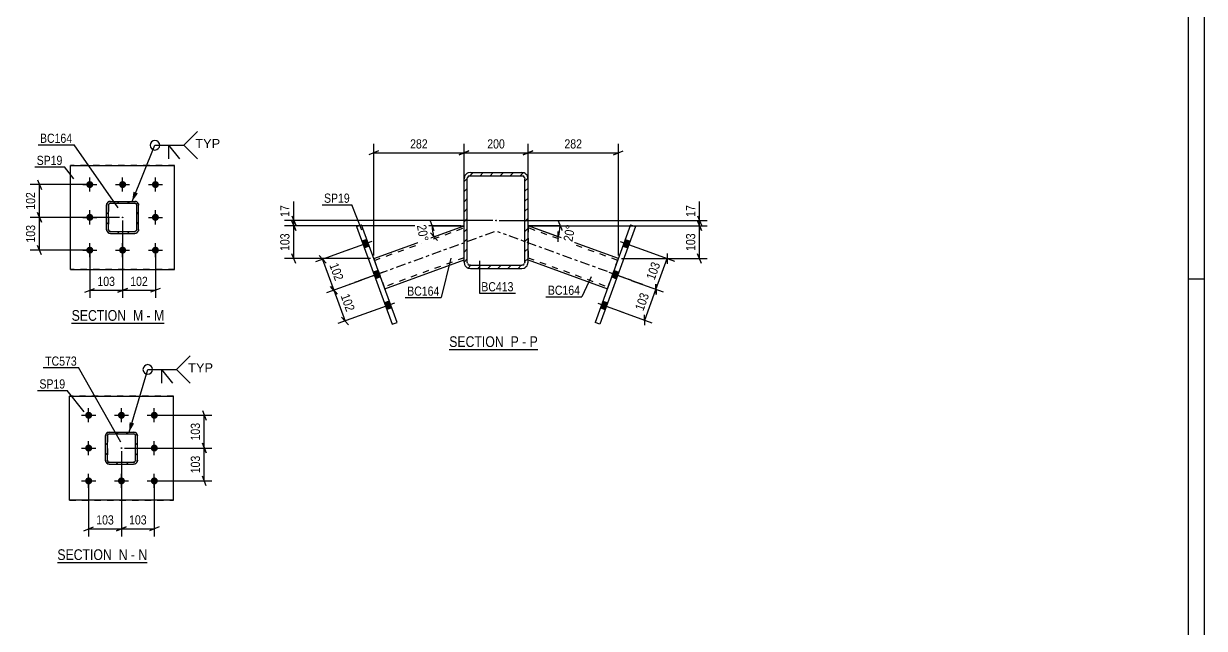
# Model space of a CAD drawing. Header units: millimetres. Extents: x -177 to 1012, y -676 to 165.
# Drawn here: x 643.2 to 1011.9, y -486.7 to -297.8 of the extents above; entities that cross this region are included whole.
import ezdxf

# ---------------------------------------------------------------- set-up
doc = ezdxf.new("R2010")
doc.units = ezdxf.units.MM
doc.linetypes.add('DXK_LINE_DOT2', pattern=[3.9198, 1.9599, -1.9599])
doc.linetypes.add('DXK_LINE_DOT3', pattern=[5.9187, 2.979, -0.9799, 0.9799, -0.9799])
doc.styles.add('Arial', font='ARIAL.TTF', dxfattribs={"height": 0.2})
doc.styles.add('Arial Narrow', font='ARIALN.TTF', dxfattribs={"height": 0.2})

# ---------------------------------------------------------------- blocks, each defined once
blk = doc.blocks.new('Unknown-761545539-1163')
at = {"color": 5, "linetype": 'Continuous'}
for p, q in [((1011.92, -675.63), (1011.92, 165.37)), ((1006.92, -670.63), (1006.92, 160.37)), ((1011.92, -377.63), (1006.92, -377.63))]:
    blk.add_line(p, q, dxfattribs=at)
blk = doc.blocks.new('Unknown-761545539-23 - 1667')
at = {"color": 6, "linetype": 'Continuous'}
blk.add_line((658.19, -391.34), (687.12, -391.34), dxfattribs=at)
at = {"color": 0, "linetype": 'Continuous'}
blk.add_wipeout([(676.3, -390.59), (676.3, -387.09), (658.19, -387.09), (658.19, -390.59)], dxfattribs=at)
at = {"color": 7, "linetype": 'Continuous', "style": 'Arial Narrow'}
blk.add_text('SECTION ', height=3.34, dxfattribs=at).set_placement((658.19, -390.59))
at = {"color": 0, "linetype": 'Continuous'}
blk.add_wipeout([(680.54, -390.59), (680.54, -387.09), (677.35, -387.09), (677.35, -390.59)], dxfattribs=at)
blk.add_wipeout([(682.87, -390.59), (682.87, -387.09), (681.59, -387.09), (681.59, -390.59)], dxfattribs=at)
at = {"color": 7, "linetype": 'Continuous', "style": 'Arial Narrow'}
blk.add_text('M', height=3.34, dxfattribs=at).set_placement((677.35, -390.59))
at = {"color": 0, "linetype": 'Continuous'}
blk.add_wipeout([(687.12, -390.59), (687.12, -387.09), (683.92, -387.09), (683.92, -390.59)], dxfattribs=at)
at = {"color": 7, "linetype": 'Continuous', "style": 'Arial Narrow'}
for s, p in [('-', (681.59, -390.59)), ('M', (683.92, -390.59))]:
    blk.add_text(s, height=3.34, dxfattribs=at).set_placement(p)
blk = doc.blocks.new('Unknown-761545539-24 - 1406')
at = {"color": 6, "linetype": 'Continuous'}
blk.add_line((653.73, -466.07), (681.8, -466.07), dxfattribs=at)
at = {"color": 0, "linetype": 'Continuous'}
blk.add_wipeout([(671.84, -465.32), (671.84, -461.82), (653.73, -461.82), (653.73, -465.32)], dxfattribs=at)
at = {"color": 7, "linetype": 'Continuous', "style": 'Arial Narrow'}
blk.add_text('SECTION ', height=3.34, dxfattribs=at).set_placement((653.73, -465.32))
at = {"color": 0, "linetype": 'Continuous'}
blk.add_wipeout([(675.66, -465.32), (675.66, -461.82), (672.89, -461.82), (672.89, -465.32)], dxfattribs=at)
blk.add_wipeout([(677.98, -465.32), (677.98, -461.82), (676.71, -461.82), (676.71, -465.32)], dxfattribs=at)
at = {"color": 7, "linetype": 'Continuous', "style": 'Arial Narrow'}
blk.add_text('N', height=3.34, dxfattribs=at).set_placement((672.89, -465.32))
at = {"color": 0, "linetype": 'Continuous'}
blk.add_wipeout([(681.8, -465.32), (681.8, -461.82), (679.03, -461.82), (679.03, -465.32)], dxfattribs=at)
at = {"color": 7, "linetype": 'Continuous', "style": 'Arial Narrow'}
for s, p in [('-', (676.71, -465.32)), ('N', (679.03, -465.32))]:
    blk.add_text(s, height=3.34, dxfattribs=at).set_placement(p)
blk = doc.blocks.new('Unknown-761545539-25 - 20595')
at = {"color": 6, "linetype": 'Continuous'}
blk.add_line((776.1, -399.53), (803.75, -399.53), dxfattribs=at)
at = {"color": 0, "linetype": 'Continuous'}
blk.add_wipeout([(794.21, -398.78), (794.21, -395.28), (776.1, -395.28), (776.1, -398.78)], dxfattribs=at)
at = {"color": 7, "linetype": 'Continuous', "style": 'Arial Narrow'}
blk.add_text('SECTION ', height=3.34, dxfattribs=at).set_placement((776.1, -398.78))
at = {"color": 0, "linetype": 'Continuous'}
blk.add_wipeout([(797.82, -398.78), (797.82, -395.28), (795.26, -395.28), (795.26, -398.78)], dxfattribs=at)
blk.add_wipeout([(800.14, -398.78), (800.14, -395.28), (798.87, -395.28), (798.87, -398.78)], dxfattribs=at)
at = {"color": 7, "linetype": 'Continuous', "style": 'Arial Narrow'}
blk.add_text('P', height=3.34, dxfattribs=at).set_placement((795.26, -398.78))
at = {"color": 0, "linetype": 'Continuous'}
blk.add_wipeout([(803.75, -398.78), (803.75, -395.28), (801.19, -395.28), (801.19, -398.78)], dxfattribs=at)
at = {"color": 7, "linetype": 'Continuous', "style": 'Arial Narrow'}
for s, p in [('-', (798.87, -398.78)), ('P', (801.19, -398.78))]:
    blk.add_text(s, height=3.34, dxfattribs=at).set_placement(p)
blk = doc.blocks.new('Part-761545539-1757 - 1667')
at = {"linetype": 'Continuous'}
h = blk.add_hatch(dxfattribs=at)
h.set_pattern_fill('', scale=0.7, style=0, pattern_type=0)
h.set_pattern_definition([(45, (669.8476, -353.3688), (-1.57154, 1.57154), [])])
h.paths.add_polyline_path([(670.31, -353.28), (669.85, -353.37), (669.46, -353.63), (669.2, -354.02), (669.11, -354.48), (669.11, -362.08), (669.2, -362.54), (669.46, -362.93), (669.85, -363.19), (670.31, -363.28), (677.91, -363.28), (678.37, -363.19), (678.76, -362.93), (679.02, -362.54), (679.11, -362.08), (679.11, -354.48), (679.02, -354.02), (678.76, -353.63), (678.37, -353.37), (677.91, -353.28)])
h.paths.add_polyline_path([(677.91, -353.88), (678.14, -353.92), (678.33, -354.05), (678.46, -354.25), (678.51, -354.48), (678.51, -362.08), (678.46, -362.31), (678.33, -362.5), (678.14, -362.63), (677.91, -362.68), (670.31, -362.68), (670.08, -362.63), (669.88, -362.5), (669.75, -362.31), (669.71, -362.08), (669.71, -354.48), (669.75, -354.25), (669.88, -354.05), (670.08, -353.92), (670.31, -353.88)])
blk.add_hatch(color=30, dxfattribs=at).paths.add_polyline_path([(674.11, -358.38, -1), (674.11, -358.18, -1)])
at = {"color": 7, "linetype": 'DXK_LINE_DOT2'}
for p, q in [((669.85, -353.37), (670.31, -353.28)), ((670.08, -353.92), (669.88, -354.05)), ((670.31, -353.88), (670.08, -353.92)), ((670.31, -353.28), (677.91, -353.28)), ((670.31, -353.88), (677.91, -353.88)), ((677.91, -353.28), (678.37, -353.37)), ((678.14, -353.92), (677.91, -353.88)), ((678.33, -354.05), (678.14, -353.92)), ((669.11, -354.48), (669.2, -354.02)), ((669.11, -362.08), (669.11, -354.48)), ((669.75, -354.25), (669.71, -354.48)), ((669.71, -354.48), (669.71, -362.08)), ((669.88, -354.05), (669.75, -354.25)), ((678.46, -354.25), (678.33, -354.05)), ((678.51, -354.48), (678.46, -354.25)), ((678.51, -362.08), (678.51, -354.48)), ((679.02, -354.02), (679.11, -354.48)), ((679.11, -362.08), (679.11, -354.48)), ((669.2, -362.54), (669.11, -362.08)), ((669.71, -362.08), (669.75, -362.31)), ((669.75, -362.31), (669.88, -362.5)), ((670.31, -363.28), (669.85, -363.19)), ((669.88, -362.5), (670.08, -362.63)), ((670.08, -362.63), (670.31, -362.68)), ((670.31, -362.68), (677.91, -362.68)), ((670.31, -363.28), (677.91, -363.28)), ((677.91, -362.68), (678.14, -362.63)), ((678.37, -363.19), (677.91, -363.28)), ((678.14, -362.63), (678.33, -362.5)), ((678.33, -362.5), (678.46, -362.31)), ((678.46, -362.31), (678.51, -362.08)), ((679.11, -362.08), (679.02, -362.54))]:
    blk.add_line(p, q, dxfattribs=at)
at = {"color": 2, "linetype": 'Continuous'}
for p, q in [((670.31, -353.28), (669.85, -353.37)), ((669.88, -354.05), (670.08, -353.92)), ((670.08, -353.92), (670.31, -353.88)), ((670.31, -353.28), (677.91, -353.28)), ((670.31, -353.88), (677.91, -353.88)), ((678.37, -353.37), (677.91, -353.28)), ((677.91, -353.88), (678.14, -353.92)), ((678.14, -353.92), (678.33, -354.05)), ((669.2, -354.02), (669.11, -354.48)), ((669.11, -362.08), (669.11, -354.48)), ((669.71, -354.48), (669.75, -354.25)), ((669.71, -362.08), (669.71, -354.48)), ((669.75, -354.25), (669.88, -354.05)), ((678.33, -354.05), (678.46, -354.25)), ((678.46, -354.25), (678.51, -354.48)), ((678.51, -362.08), (678.51, -354.48)), ((679.11, -354.48), (679.02, -354.02)), ((679.11, -362.08), (679.11, -354.48)), ((669.11, -362.08), (669.2, -362.54)), ((669.75, -362.31), (669.71, -362.08)), ((669.88, -362.5), (669.75, -362.31)), ((669.85, -363.19), (670.31, -363.28)), ((670.08, -362.63), (669.88, -362.5)), ((670.31, -362.68), (670.08, -362.63)), ((670.31, -362.68), (677.91, -362.68)), ((670.31, -363.28), (677.91, -363.28)), ((678.14, -362.63), (677.91, -362.68)), ((677.91, -363.28), (678.37, -363.19)), ((678.33, -362.5), (678.14, -362.63)), ((678.46, -362.31), (678.33, -362.5)), ((678.51, -362.08), (678.46, -362.31)), ((679.02, -362.54), (679.11, -362.08))]:
    blk.add_line(p, q, dxfattribs=at)
at = {"color": 7, "linetype": 'DXK_LINE_DOT3'}
blk.add_line((674.11, -358.28), (674.11, -358.28), dxfattribs=at)
at = {"color": 30, "linetype": 'DXK_LINE_DOT3'}
blk.add_line((674.11, -358.28), (674.11, -358.28), dxfattribs=at)
at = {"color": 30, "linetype": 'Continuous'}
blk.add_circle((674.11, -358.28), 0.1, dxfattribs=at)
at = {"color": 7, "linetype": 'DXK_LINE_DOT2'}
for centre, start, end in [((670.31, -354.48), 112.5, 157.5), ((677.91, -354.48), 22.5, 67.5), ((670.31, -362.08), 202.5, 247.5), ((677.91, -362.08), 292.5, 337.5)]:
    blk.add_arc(centre, 1.2, start, end, dxfattribs=at)
at = {"color": 2, "linetype": 'Continuous'}
for centre, start, end in [((670.31, -354.48), 112.5, 157.5), ((677.91, -354.48), 22.5, 67.5), ((670.31, -362.08), 202.5, 247.5), ((677.91, -362.08), 292.5, 337.5)]:
    blk.add_arc(centre, 1.2, start, end, dxfattribs=at)
blk = doc.blocks.new('Part-761545539-1679 - 1667')
at = {"color": 2, "linetype": 'Continuous'}
for p, q in [((657.86, -374.53), (657.86, -342.03)), ((657.86, -342.03), (690.36, -342.03)), ((690.36, -374.53), (690.36, -342.03)), ((657.86, -374.53), (690.36, -374.53))]:
    blk.add_line(p, q, dxfattribs=at)
at = {"color": 7, "linetype": 'DXK_LINE_DOT2'}
for p, q in [((690.36, -342.03), (657.86, -342.03)), ((690.36, -374.53), (657.86, -374.53))]:
    blk.add_line(p, q, dxfattribs=at)
blk = doc.blocks.new('Bolt-761545539-1772 - 1667')
at = {"linetype": 'Continuous'}
for points in [[(663.86, -346.93, -1), (663.86, -349.13, -1)], [(674.11, -346.93, -1), (674.11, -349.13, -1)], [(684.36, -346.93, -1), (684.36, -349.13, -1)], [(663.86, -357.18, -1), (663.86, -359.38, -1)], [(684.36, -357.18, -1), (684.36, -359.38, -1)], [(663.86, -367.43, -1), (663.86, -369.63, -1)], [(674.11, -367.43, -1), (674.11, -369.63, -1)], [(684.36, -367.43, -1), (684.36, -369.63, -1)]]:
    blk.add_hatch(color=1, dxfattribs=at).paths.add_polyline_path(points)
at = {"color": 1, "linetype": 'Continuous'}
for p, q in [((663.86, -350.23), (663.86, -345.83)), ((674.11, -350.23), (674.11, -345.83)), ((684.36, -350.23), (684.36, -345.83)), ((661.66, -348.03), (666.06, -348.03)), ((671.91, -348.03), (676.31, -348.03)), ((682.16, -348.03), (686.56, -348.03)), ((663.86, -360.48), (663.86, -356.08)), ((684.36, -360.48), (684.36, -356.08)), ((661.66, -358.28), (666.06, -358.28)), ((682.16, -358.28), (686.56, -358.28)), ((661.66, -368.53), (666.06, -368.53)), ((663.86, -370.73), (663.86, -366.33)), ((671.91, -368.53), (676.31, -368.53)), ((674.11, -370.73), (674.11, -366.33)), ((682.16, -368.53), (686.56, -368.53)), ((684.36, -370.73), (684.36, -366.33))]:
    blk.add_line(p, q, dxfattribs=at)
blk = doc.blocks.new('Part-761545539-1450 - 1406')
at = {"color": 2, "linetype": 'Continuous'}
for p, q in [((657.5, -446.61), (657.5, -414.11)), ((657.5, -414.11), (690, -414.11)), ((690, -446.61), (690, -414.11)), ((690, -446.61), (657.5, -446.61))]:
    blk.add_line(p, q, dxfattribs=at)
at = {"color": 7, "linetype": 'DXK_LINE_DOT2'}
for p, q in [((690, -414.11), (657.5, -414.11)), ((657.5, -446.61), (690, -446.61))]:
    blk.add_line(p, q, dxfattribs=at)
blk = doc.blocks.new('Part-761545539-1488 - 1406')
at = {"linetype": 'Continuous'}
h = blk.add_hatch(dxfattribs=at)
h.set_pattern_fill('', scale=0.7, style=0, pattern_type=0)
h.set_pattern_definition([(45, (669.4884, -425.452), (-1.57154, 1.57154), [])])
h.paths.add_polyline_path([(669.95, -425.36), (669.49, -425.45), (669.1, -425.71), (668.84, -426.1), (668.75, -426.56), (668.75, -434.16), (668.84, -434.62), (669.1, -435.01), (669.49, -435.27), (669.95, -435.36), (677.55, -435.36), (678.01, -435.27), (678.4, -435.01), (678.66, -434.62), (678.75, -434.16), (678.75, -426.56), (678.66, -426.1), (678.4, -425.71), (678.01, -425.45), (677.55, -425.36)])
h.paths.add_polyline_path([(677.55, -425.96), (677.78, -426.01), (677.97, -426.14), (678.1, -426.33), (678.15, -426.56), (678.15, -434.16), (678.1, -434.39), (677.97, -434.59), (677.78, -434.72), (677.55, -434.76), (669.95, -434.76), (669.72, -434.72), (669.52, -434.59), (669.39, -434.39), (669.35, -434.16), (669.35, -426.56), (669.39, -426.33), (669.52, -426.14), (669.72, -426.01), (669.95, -425.96)])
blk.add_hatch(color=30, dxfattribs=at).paths.add_polyline_path([(673.75, -430.46, -1), (673.75, -430.26, -1)])
at = {"color": 7, "linetype": 'DXK_LINE_DOT2'}
for p, q in [((668.75, -426.56), (668.84, -426.1)), ((668.75, -434.16), (668.75, -426.56)), ((669.39, -426.33), (669.35, -426.56)), ((669.35, -426.56), (669.35, -434.16)), ((669.52, -426.14), (669.39, -426.33)), ((669.49, -425.45), (669.95, -425.36)), ((669.72, -426.01), (669.52, -426.14)), ((669.95, -425.96), (669.72, -426.01)), ((669.95, -425.36), (677.55, -425.36)), ((669.95, -425.96), (677.55, -425.96)), ((677.55, -425.36), (678.01, -425.45)), ((677.78, -426.01), (677.55, -425.96)), ((677.97, -426.14), (677.78, -426.01)), ((678.1, -426.33), (677.97, -426.14)), ((678.15, -426.56), (678.1, -426.33)), ((678.15, -434.16), (678.15, -426.56)), ((678.66, -426.1), (678.75, -426.56)), ((678.75, -434.16), (678.75, -426.56)), ((668.84, -434.62), (668.75, -434.16)), ((669.35, -434.16), (669.39, -434.39)), ((669.39, -434.39), (669.52, -434.59)), ((669.52, -434.59), (669.72, -434.72)), ((669.72, -434.72), (669.95, -434.76)), ((669.95, -434.76), (677.55, -434.76)), ((677.55, -434.76), (677.78, -434.72)), ((677.78, -434.72), (677.97, -434.59)), ((677.97, -434.59), (678.1, -434.39)), ((678.1, -434.39), (678.15, -434.16)), ((678.75, -434.16), (678.66, -434.62)), ((669.95, -435.36), (669.49, -435.27)), ((669.95, -435.36), (677.55, -435.36)), ((678.01, -435.27), (677.55, -435.36))]:
    blk.add_line(p, q, dxfattribs=at)
at = {"color": 2, "linetype": 'Continuous'}
for p, q in [((668.84, -426.1), (668.75, -426.56)), ((668.75, -434.16), (668.75, -426.56)), ((669.35, -426.56), (669.39, -426.33)), ((669.35, -434.16), (669.35, -426.56)), ((669.39, -426.33), (669.52, -426.14)), ((669.95, -425.36), (669.49, -425.45)), ((669.52, -426.14), (669.72, -426.01)), ((669.72, -426.01), (669.95, -425.96)), ((669.95, -425.36), (677.55, -425.36)), ((669.95, -425.96), (677.55, -425.96)), ((678.01, -425.45), (677.55, -425.36)), ((677.55, -425.96), (677.78, -426.01)), ((677.78, -426.01), (677.97, -426.14)), ((677.97, -426.14), (678.1, -426.33)), ((678.1, -426.33), (678.15, -426.56)), ((678.15, -434.16), (678.15, -426.56)), ((678.75, -426.56), (678.66, -426.1)), ((678.75, -434.16), (678.75, -426.56)), ((668.75, -434.16), (668.84, -434.62)), ((669.39, -434.39), (669.35, -434.16)), ((669.52, -434.59), (669.39, -434.39)), ((669.72, -434.72), (669.52, -434.59)), ((669.95, -434.76), (669.72, -434.72)), ((669.95, -434.76), (677.55, -434.76)), ((677.78, -434.72), (677.55, -434.76)), ((677.97, -434.59), (677.78, -434.72)), ((678.1, -434.39), (677.97, -434.59)), ((678.15, -434.16), (678.1, -434.39)), ((678.66, -434.62), (678.75, -434.16)), ((669.49, -435.27), (669.95, -435.36)), ((669.95, -435.36), (677.55, -435.36)), ((677.55, -435.36), (678.01, -435.27))]:
    blk.add_line(p, q, dxfattribs=at)
at = {"color": 7, "linetype": 'DXK_LINE_DOT3'}
blk.add_line((673.75, -430.36), (673.75, -430.36), dxfattribs=at)
at = {"color": 30, "linetype": 'DXK_LINE_DOT3'}
blk.add_line((673.75, -430.36), (673.75, -430.36), dxfattribs=at)
at = {"color": 30, "linetype": 'Continuous'}
blk.add_circle((673.75, -430.36), 0.1, dxfattribs=at)
at = {"color": 7, "linetype": 'DXK_LINE_DOT2'}
for centre, start, end in [((669.95, -426.56), 112.5, 157.5), ((677.55, -426.56), 22.5, 67.5), ((669.95, -434.16), 202.5, 247.5), ((677.55, -434.16), 292.5, 337.5)]:
    blk.add_arc(centre, 1.2, start, end, dxfattribs=at)
at = {"color": 2, "linetype": 'Continuous'}
for centre, start, end in [((669.95, -426.56), 112.5, 157.5), ((677.55, -426.56), 22.5, 67.5), ((669.95, -434.16), 202.5, 247.5), ((677.55, -434.16), 292.5, 337.5)]:
    blk.add_arc(centre, 1.2, start, end, dxfattribs=at)
blk = doc.blocks.new('Bolt-761545539-1576 - 1406')
at = {"linetype": 'Continuous'}
for points in [[(663.5, -419.01, -1), (663.5, -421.21, -1)], [(673.75, -419.01, -1), (673.75, -421.21, -1)], [(684, -419.01, -1), (684, -421.21, -1)], [(663.5, -429.26, -1), (663.5, -431.46, -1)], [(684, -429.26, -1), (684, -431.46, -1)], [(663.5, -439.51, -1), (663.5, -441.71, -1)], [(673.75, -439.51, -1), (673.75, -441.71, -1)], [(684, -439.51, -1), (684, -441.71, -1)]]:
    blk.add_hatch(color=1, dxfattribs=at).paths.add_polyline_path(points)
at = {"color": 1, "linetype": 'Continuous'}
for p, q in [((661.3, -420.11), (665.7, -420.11)), ((663.5, -422.31), (663.5, -417.91)), ((671.55, -420.11), (675.95, -420.11)), ((673.75, -422.31), (673.75, -417.91)), ((681.8, -420.11), (686.2, -420.11)), ((684, -422.31), (684, -417.91)), ((661.3, -430.36), (665.7, -430.36)), ((663.5, -432.56), (663.5, -428.16)), ((681.8, -430.36), (686.2, -430.36)), ((684, -432.56), (684, -428.16)), ((663.5, -442.81), (663.5, -438.41)), ((673.75, -442.81), (673.75, -438.41)), ((684, -442.81), (684, -438.41)), ((661.3, -440.61), (665.7, -440.61)), ((671.55, -440.61), (675.95, -440.61)), ((681.8, -440.61), (686.2, -440.61))]:
    blk.add_line(p, q, dxfattribs=at)
blk = doc.blocks.new('Part-761545539-20646 - 20595')
at = {"color": 2, "linetype": 'Continuous'}
for p, q in [((828.92, -371.17), (800.73, -360.91)), ((800.73, -371.55), (825.5, -380.57))]:
    blk.add_line(p, q, dxfattribs=at)
at = {"color": 7, "linetype": 'DXK_LINE_DOT2'}
for p, q in [((800.73, -360.91), (800.73, -371.55)), ((828.71, -371.73), (800.73, -361.55)), ((800.73, -370.91), (825.7, -380)), ((825.5, -380.57), (828.92, -371.17))]:
    blk.add_line(p, q, dxfattribs=at)
at = {"color": 7, "linetype": 'DXK_LINE_DOT3'}
blk.add_line((836.6, -379.29), (791.33, -362.81), dxfattribs=at)
blk = doc.blocks.new('Bolt-761545539-20736 - 20595')
at = {"linetype": 'Continuous'}
for points in [[(831.09, -365.2), (830.34, -367.27), (831.84, -367.82), (832.59, -365.75)], [(831.09, -365.2), (830.34, -367.27), (831.84, -367.82), (832.59, -365.75)], [(831.09, -365.2), (830.34, -367.27), (831.84, -367.82), (832.59, -365.75)], [(827.58, -374.84), (826.83, -376.9), (828.33, -377.45), (829.09, -375.38)], [(827.58, -374.84), (826.83, -376.9), (828.33, -377.45), (829.09, -375.38)], [(824.08, -384.47), (823.32, -386.53), (824.83, -387.08), (825.58, -385.01)], [(824.08, -384.47), (823.32, -386.53), (824.83, -387.08), (825.58, -385.01)], [(824.08, -384.47), (823.32, -386.53), (824.83, -387.08), (825.58, -385.01)]]:
    blk.add_hatch(color=1, dxfattribs=at).paths.add_polyline_path(points)
at = {"color": 1, "linetype": 'Continuous'}
for p, q in [((829.49, -365.79), (837.29, -368.63)), ((829.49, -365.79), (837.29, -368.63)), ((829.49, -365.79), (837.29, -368.63)), ((830.34, -367.27), (831.84, -367.82)), ((830.34, -367.27), (831.84, -367.82)), ((830.34, -367.27), (831.84, -367.82)), ((831.09, -365.2), (832.59, -365.75)), ((831.09, -365.2), (832.59, -365.75)), ((831.09, -365.2), (832.59, -365.75)), ((825.99, -375.42), (833.78, -378.26)), ((825.99, -375.42), (833.78, -378.26)), ((827.58, -374.84), (829.09, -375.38)), ((827.58, -374.84), (829.09, -375.38)), ((826.83, -376.9), (828.33, -377.45)), ((826.83, -376.9), (828.33, -377.45)), ((822.48, -385.06), (830.28, -387.9)), ((822.48, -385.06), (830.28, -387.9)), ((822.48, -385.06), (830.28, -387.9)), ((823.32, -386.53), (824.83, -387.08)), ((823.32, -386.53), (824.83, -387.08)), ((823.32, -386.53), (824.83, -387.08)), ((824.08, -384.47), (825.58, -385.01)), ((824.08, -384.47), (825.58, -385.01)), ((824.08, -384.47), (825.58, -385.01))]:
    blk.add_line(p, q, dxfattribs=at)
blk = doc.blocks.new('Bolt-761545539-20735 - 20595')
at = {"linetype": 'Continuous'}
for points in [[(751.12, -367.27), (750.36, -365.2), (748.86, -365.75), (749.61, -367.82)], [(751.12, -367.27), (750.36, -365.2), (748.86, -365.75), (749.61, -367.82)], [(751.12, -367.27), (750.36, -365.2), (748.86, -365.75), (749.61, -367.82)], [(754.62, -376.9), (753.87, -374.84), (752.37, -375.38), (753.12, -377.45)], [(754.62, -376.9), (753.87, -374.84), (752.37, -375.38), (753.12, -377.45)], [(758.13, -386.53), (757.38, -384.47), (755.87, -385.01), (756.62, -387.08)], [(758.13, -386.53), (757.38, -384.47), (755.87, -385.01), (756.62, -387.08)], [(758.13, -386.53), (757.38, -384.47), (755.87, -385.01), (756.62, -387.08)]]:
    blk.add_hatch(color=1, dxfattribs=at).paths.add_polyline_path(points)
at = {"color": 1, "linetype": 'Continuous'}
for p, q in [((751.96, -365.79), (744.16, -368.63)), ((751.96, -365.79), (744.16, -368.63)), ((751.96, -365.79), (744.16, -368.63)), ((750.36, -365.2), (748.86, -365.75)), ((750.36, -365.2), (748.86, -365.75)), ((750.36, -365.2), (748.86, -365.75)), ((751.12, -367.27), (749.61, -367.82)), ((751.12, -367.27), (749.61, -367.82)), ((751.12, -367.27), (749.61, -367.82)), ((755.47, -375.42), (747.67, -378.26)), ((755.47, -375.42), (747.67, -378.26)), ((753.87, -374.84), (752.37, -375.38)), ((753.87, -374.84), (752.37, -375.38)), ((754.62, -376.9), (753.12, -377.45)), ((754.62, -376.9), (753.12, -377.45)), ((758.97, -385.06), (751.17, -387.9)), ((758.97, -385.06), (751.17, -387.9)), ((758.97, -385.06), (751.17, -387.9)), ((757.38, -384.47), (755.87, -385.01)), ((757.38, -384.47), (755.87, -385.01)), ((757.38, -384.47), (755.87, -385.01)), ((758.13, -386.53), (756.62, -387.08)), ((758.13, -386.53), (756.62, -387.08)), ((758.13, -386.53), (756.62, -387.08))]:
    blk.add_line(p, q, dxfattribs=at)
blk = doc.blocks.new('Part-761545539-20655 - 20595')
at = {"linetype": 'Continuous'}
h = blk.add_hatch(dxfattribs=at)
h.set_pattern_fill('', scale=0.7, style=0, pattern_type=0)
h.set_pattern_definition([(45, (780.7264, -372.2583), (-1.57154, 1.57154), [])])
h.paths.add_polyline_path([(780.73, -346.26), (780.73, -372.26), (780.88, -373.02), (781.31, -373.67), (781.96, -374.11), (782.73, -374.26), (798.73, -374.26), (799.49, -374.11), (800.14, -373.67), (800.57, -373.02), (800.73, -372.26), (800.73, -346.26), (800.57, -345.49), (800.14, -344.84), (799.49, -344.41), (798.73, -344.26), (782.73, -344.26), (781.96, -344.41), (781.31, -344.84), (780.88, -345.49)])
h.paths.add_polyline_path([(782.02, -345.55), (782.34, -345.33), (782.73, -345.26), (798.73, -345.26), (799.11, -345.33), (799.43, -345.55), (799.65, -345.88), (799.73, -346.26), (799.73, -372.26), (799.65, -372.64), (799.43, -372.97), (799.11, -373.18), (798.73, -373.26), (782.73, -373.26), (782.34, -373.18), (782.02, -372.97), (781.8, -372.64), (781.73, -372.26), (781.73, -346.26), (781.8, -345.88)])
blk.add_hatch(color=30, dxfattribs=at).paths.add_polyline_path([(790.73, -359.36, -1), (790.73, -359.16, -1)])
at = {"color": 2, "linetype": 'Continuous'}
for p, q in [((780.88, -345.49), (780.73, -346.26)), ((780.73, -372.26), (780.73, -346.26)), ((781.73, -346.26), (781.8, -345.88)), ((781.73, -372.26), (781.73, -346.26)), ((782.73, -344.26), (781.96, -344.41)), ((782.34, -345.33), (782.73, -345.26)), ((782.73, -344.26), (798.73, -344.26)), ((782.73, -345.26), (798.73, -345.26)), ((799.49, -344.41), (798.73, -344.26)), ((798.73, -345.26), (799.11, -345.33)), ((799.65, -345.88), (799.73, -346.26)), ((799.73, -372.26), (799.73, -346.26)), ((800.73, -346.26), (800.57, -345.49)), ((800.73, -372.26), (800.73, -346.26)), ((780.73, -372.26), (780.88, -373.02)), ((781.8, -372.64), (781.73, -372.26)), ((799.73, -372.26), (799.65, -372.64)), ((800.57, -373.02), (800.73, -372.26)), ((781.96, -374.11), (782.73, -374.26)), ((782.73, -373.26), (782.34, -373.18)), ((782.73, -373.26), (798.73, -373.26)), ((782.73, -374.26), (798.73, -374.26)), ((799.11, -373.18), (798.73, -373.26)), ((798.73, -374.26), (799.49, -374.11))]:
    blk.add_line(p, q, dxfattribs=at)
at = {"color": 7, "linetype": 'DXK_LINE_DOT3'}
blk.add_line((790.73, -359.26), (790.73, -359.26), dxfattribs=at)
at = {"color": 30, "linetype": 'DXK_LINE_DOT3'}
blk.add_line((790.73, -359.26), (790.73, -359.26), dxfattribs=at)
at = {"color": 30, "linetype": 'Continuous'}
blk.add_circle((790.73, -359.26), 0.1, dxfattribs=at)
at = {"color": 2, "linetype": 'Continuous'}
for centre, radius, start, end in [((782.73, -346.26), 2, 112.5, 157.5), ((782.73, -346.26), 1, 112.5, 157.5), ((798.73, -346.26), 1, 22.5, 67.5), ((798.73, -346.26), 2, 22.5, 67.5), ((782.73, -372.26), 2, 202.5, 247.5), ((782.73, -372.26), 1, 202.5, 247.5), ((798.73, -372.26), 1, 292.5, 337.5), ((798.73, -372.26), 2, 292.5, 337.5)]:
    blk.add_arc(centre, radius, start, end, dxfattribs=at)
blk = doc.blocks.new('Part-761545539-20647 - 20595')
at = {"color": 2, "linetype": 'Continuous'}
for p, q in [((747.18, -361.15), (748.69, -360.6)), ((747.18, -361.15), (758.3, -391.69)), ((759.8, -391.14), (748.69, -360.6)), ((758.3, -391.69), (759.8, -391.14))]:
    blk.add_line(p, q, dxfattribs=at)
blk = doc.blocks.new('Part-761545539-20615 - 20595')
at = {"color": 2, "linetype": 'Continuous'}
for p, q in [((752.54, -371.17), (780.73, -360.91)), ((755.96, -380.57), (780.73, -371.55))]:
    blk.add_line(p, q, dxfattribs=at)
at = {"color": 7, "linetype": 'DXK_LINE_DOT2'}
for p, q in [((780.73, -371.55), (780.73, -360.91)), ((752.74, -371.73), (780.73, -361.55)), ((752.54, -371.17), (755.96, -380.57)), ((780.73, -370.91), (755.75, -380))]:
    blk.add_line(p, q, dxfattribs=at)
at = {"color": 7, "linetype": 'DXK_LINE_DOT3'}
blk.add_line((790.12, -362.81), (744.85, -379.29), dxfattribs=at)
blk = doc.blocks.new('Part-761545539-20648 - 20595')
at = {"color": 2, "linetype": 'Continuous'}
for p, q in [((832.76, -360.6), (821.65, -391.14)), ((834.27, -361.15), (823.15, -391.69)), ((832.76, -360.6), (834.27, -361.15)), ((823.15, -391.69), (821.65, -391.14))]:
    blk.add_line(p, q, dxfattribs=at)
blk = doc.blocks.new('StraightDimension-761545539-19207 - 1667')
at = {"color": 7, "linetype": 'Continuous'}
for p, q in [((674.11, -359.28), (674.11, -383.47)), ((684.36, -369.53), (684.36, -383.47)), ((672.61, -381.67), (675.61, -380.47)), ((674.11, -381.07), (684.36, -381.07)), ((685.86, -380.47), (682.86, -381.67))]:
    blk.add_line(p, q, dxfattribs=at)
at = {"color": 0}
blk.add_wipeout([(682.57, -380.32), (682.57, -376.12), (675.89, -376.12), (675.89, -380.32)], dxfattribs=at)
at = {"color": 3, "style": 'Arial Narrow'}
blk.add_text('102', height=2.863, dxfattribs=at).set_placement((676.49, -379.72))
blk = doc.blocks.new('StraightDimension-761545539-19208 - 1667')
at = {"color": 7, "linetype": 'Continuous'}
for p, q in [((674.11, -359.28), (674.11, -383.47)), ((663.86, -369.53), (663.86, -383.47)), ((662.36, -381.67), (665.36, -380.47)), ((663.86, -381.07), (674.11, -381.07)), ((675.61, -380.47), (672.61, -381.67))]:
    blk.add_line(p, q, dxfattribs=at)
at = {"color": 0}
blk.add_wipeout([(672.32, -380.32), (672.32, -376.12), (665.64, -376.12), (665.64, -380.32)], dxfattribs=at)
at = {"color": 3, "style": 'Arial Narrow'}
blk.add_text('103', height=2.863, dxfattribs=at).set_placement((666.24, -379.72))
blk = doc.blocks.new('StraightDimension-761545539-19228 - 1667')
at = {"color": 7, "linetype": 'Continuous'}
for p, q in [((647.54, -346.53), (648.74, -349.53)), ((662.86, -348.03), (645.29, -348.03)), ((648.14, -358.28), (648.14, -348.03)), ((648.74, -359.78), (647.54, -356.78)), ((673.11, -358.28), (645.29, -358.28))]:
    blk.add_line(p, q, dxfattribs=at)
at = {"color": 0}
blk.add_wipeout([(647.39, -349.81), (643.19, -349.81), (643.19, -356.49), (647.39, -356.49)], dxfattribs=at)
at = {"color": 3, "style": 'Arial Narrow'}
blk.add_text('102', height=2.863, rotation=90.0002, dxfattribs=at).set_placement((646.79, -355.89))
blk = doc.blocks.new('StraightDimension-761545539-19229 - 1667')
at = {"color": 7, "linetype": 'Continuous'}
for p, q in [((647.54, -356.78), (648.74, -359.78)), ((673.11, -358.28), (645.29, -358.28)), ((648.14, -368.53), (648.14, -358.28)), ((662.86, -368.53), (645.29, -368.53)), ((648.74, -370.03), (647.54, -367.03))]:
    blk.add_line(p, q, dxfattribs=at)
at = {"color": 0}
blk.add_wipeout([(647.39, -360.06), (643.19, -360.06), (643.19, -366.74), (647.39, -366.74)], dxfattribs=at)
at = {"color": 3, "style": 'Arial Narrow'}
blk.add_text('103', height=2.863, rotation=90.0002, dxfattribs=at).set_placement((646.79, -366.14))
blk = doc.blocks.new('StraightDimension-761545539-1598 - 1406')
at = {"color": 7, "linetype": 'Continuous'}
for p, q in [((673.75, -431.36), (673.75, -457.97)), ((684, -441.61), (684, -457.97)), ((672.25, -456.17), (675.25, -454.97)), ((673.75, -455.57), (684, -455.57)), ((685.5, -454.97), (682.5, -456.17))]:
    blk.add_line(p, q, dxfattribs=at)
at = {"color": 0}
blk.add_wipeout([(682.21, -454.82), (682.21, -450.62), (675.53, -450.62), (675.53, -454.82)], dxfattribs=at)
at = {"color": 3, "style": 'Arial Narrow'}
blk.add_text('103', height=2.863, dxfattribs=at).set_placement((676.13, -454.22))
blk = doc.blocks.new('StraightDimension-761545539-1614 - 1406')
at = {"color": 7, "linetype": 'Continuous'}
for p, q in [((673.75, -431.36), (673.75, -457.97)), ((663.5, -441.61), (663.5, -457.97)), ((662, -456.17), (665, -454.97)), ((663.5, -455.57), (673.75, -455.57)), ((675.25, -454.97), (672.25, -456.17))]:
    blk.add_line(p, q, dxfattribs=at)
at = {"color": 0}
blk.add_wipeout([(671.96, -454.82), (671.96, -450.62), (665.28, -450.62), (665.28, -454.82)], dxfattribs=at)
at = {"color": 3, "style": 'Arial Narrow'}
blk.add_text('103', height=2.863, dxfattribs=at).set_placement((665.88, -454.22))
blk = doc.blocks.new('StraightDimension-761545539-1625 - 1406')
at = {"color": 7, "linetype": 'Continuous'}
for p, q in [((685, -420.11), (702.01, -420.11)), ((699.01, -418.61), (700.21, -421.61)), ((699.61, -430.36), (699.61, -420.11)), ((674.75, -430.36), (702.01, -430.36)), ((700.21, -431.86), (699.01, -428.86))]:
    blk.add_line(p, q, dxfattribs=at)
at = {"color": 0}
blk.add_wipeout([(698.86, -421.89), (694.66, -421.89), (694.66, -428.58), (698.86, -428.58)], dxfattribs=at)
at = {"color": 3, "style": 'Arial Narrow'}
blk.add_text('103', height=2.863, rotation=90.0002, dxfattribs=at).set_placement((698.26, -427.98))
blk = doc.blocks.new('StraightDimension-761545539-1636 - 1406')
at = {"color": 7, "linetype": 'Continuous'}
for p, q in [((674.75, -430.36), (702.01, -430.36)), ((699.01, -428.86), (700.21, -431.86)), ((699.61, -440.61), (699.61, -430.36)), ((685, -440.61), (702.01, -440.61)), ((700.21, -442.11), (699.01, -439.11))]:
    blk.add_line(p, q, dxfattribs=at)
at = {"color": 0}
blk.add_wipeout([(698.86, -432.14), (694.66, -432.14), (694.66, -438.83), (698.86, -438.83)], dxfattribs=at)
at = {"color": 3, "style": 'Arial Narrow'}
blk.add_text('103', height=2.863, rotation=90.0002, dxfattribs=at).set_placement((698.26, -438.23))
blk = doc.blocks.new('StraightDimension-761545539-20800 - 20595')
at = {"color": 7, "linetype": 'Continuous'}
for p, q in [((745.01, -368.32), (734.3, -372.22)), ((735.47, -370.2), (737.63, -372.61)), ((736.55, -371.4), (740.06, -381.03)), ((748.51, -377.96), (737.8, -381.85)), ((741.13, -382.24), (738.98, -379.83))]:
    blk.add_line(p, q, dxfattribs=at)
at = {"color": 0}
blk.add_wipeout([(740.15, -379.1), (744.1, -377.67), (741.81, -371.38), (737.87, -372.82)], dxfattribs=at)
at = {"color": 3, "style": 'Arial Narrow'}
blk.add_text('102', height=2.863, rotation=-69.9983, dxfattribs=at).set_placement((738.63, -373.18))
blk = doc.blocks.new('AngleDimension-761545539-21680 - 20595')
at = {"color": 7, "linetype": 'Continuous'}
for p, q in [((810.73, -360.91), (800.73, -360.91)), ((810.12, -364.33), (800.73, -360.91)), ((801.73, -360.91), (810.73, -360.91)), ((810.13, -359.41), (811.33, -362.41)), ((810.17, -365.95), (810.07, -362.72))]:
    blk.add_line(p, q, dxfattribs=at)
blk.add_arc((800.73, -360.91), 10, 340, 0, dxfattribs=at)
at = {"color": 0}
blk.add_wipeout([(816.16, -360.35), (812.02, -359.62), (810.9, -365.98), (815.04, -366.71)], dxfattribs=at)
at = {"color": 3, "style": 'Arial Narrow'}
blk.add_text('20°', height=2.863, rotation=80.0021, dxfattribs=at).set_placement((814.55, -366.02))
blk = doc.blocks.new('StraightDimension-761545539-21341 - 20595')
at = {"color": 7, "linetype": 'Continuous'}
for p, q in [((780.73, -359.91), (780.73, -335.26)), ((800.73, -359.91), (800.73, -335.26)), ((782.23, -337.51), (779.23, -338.71)), ((780.73, -338.11), (800.73, -338.11)), ((799.23, -338.71), (802.23, -337.51))]:
    blk.add_line(p, q, dxfattribs=at)
at = {"color": 0}
blk.add_wipeout([(794.07, -337.36), (794.07, -333.16), (787.38, -333.16), (787.38, -337.36)], dxfattribs=at)
at = {"color": 3, "style": 'Arial Narrow'}
blk.add_text('200', height=2.863, dxfattribs=at).set_placement((787.98, -336.76))
blk = doc.blocks.new('StraightDimension-761545539-20813 - 20595')
at = {"color": 7, "linetype": 'Continuous'}
for p, q in [((836.44, -368.32), (846.42, -371.95)), ((840.66, -380.77), (844.16, -371.13)), ((844.11, -369.52), (844.21, -372.75)), ((832.94, -377.96), (842.91, -381.59)), ((840.71, -382.38), (840.61, -379.15))]:
    blk.add_line(p, q, dxfattribs=at)
at = {"color": 0}
blk.add_wipeout([(842.85, -372.55), (838.9, -371.12), (836.62, -377.4), (840.56, -378.83)], dxfattribs=at)
at = {"color": 3, "style": 'Arial Narrow'}
blk.add_text('103', height=2.863, rotation=69.9983, dxfattribs=at).set_placement((840.2, -378.06))
blk = doc.blocks.new('StraightDimension-761545539-20799 - 20595')
at = {"color": 7, "linetype": 'Continuous'}
for p, q in [((748.51, -377.96), (737.8, -381.85)), ((738.98, -379.83), (741.13, -382.24)), ((740.06, -381.03), (743.56, -390.67)), ((752.02, -387.59), (741.31, -391.49)), ((744.64, -391.87), (742.49, -389.46))]:
    blk.add_line(p, q, dxfattribs=at)
at = {"color": 0}
blk.add_wipeout([(743.66, -388.73), (747.6, -387.3), (745.32, -381.02), (741.37, -382.45)], dxfattribs=at)
at = {"color": 3, "style": 'Arial Narrow'}
blk.add_text('102', height=2.863, rotation=-69.9983, dxfattribs=at).set_placement((742.14, -382.81))
blk = doc.blocks.new('StraightDimension-761545539-20814 - 20595')
at = {"color": 7, "linetype": 'Continuous'}
for p, q in [((832.94, -377.96), (842.91, -381.59)), ((840.61, -379.15), (840.71, -382.38)), ((837.15, -390.4), (840.66, -380.77)), ((829.43, -387.59), (839.41, -391.22)), ((837.2, -392.01), (837.1, -388.78))]:
    blk.add_line(p, q, dxfattribs=at)
at = {"color": 0}
blk.add_wipeout([(839.34, -382.18), (835.4, -380.75), (833.11, -387.03), (837.06, -388.47)], dxfattribs=at)
at = {"color": 3, "style": 'Arial Narrow'}
blk.add_text('103', height=2.863, rotation=69.9983, dxfattribs=at).set_placement((836.7, -387.7))
blk = doc.blocks.new('StraightDimension-761545539-21125 - 20595')
at = {"color": 7, "linetype": 'Continuous'}
for p, q in [((789.73, -359.26), (724.7, -359.26)), ((779.73, -360.91), (724.7, -360.91)), ((726.95, -357.76), (728.15, -360.76)), ((728.15, -362.41), (726.95, -359.41)), ((727.55, -360.91), (727.55, -359.26))]:
    blk.add_line(p, q, dxfattribs=at)
at = {"color": 0}
blk.add_wipeout([(726.8, -353.88), (722.6, -353.88), (722.6, -358.73), (726.8, -358.73)], dxfattribs=at)
at = {"color": 7, "linetype": 'Continuous'}
blk.add_line((727.55, -359.26), (727.55, -353.35), dxfattribs=at)
blk.add_line((727.55, -359.26), (727.55, -353.35), dxfattribs=at)
at = {"color": 3, "style": 'Arial Narrow'}
blk.add_text('17', height=2.863, rotation=90.0002, dxfattribs=at).set_placement((726.2, -358.13))
blk = doc.blocks.new('StraightDimension-761545539-21126 - 20595')
at = {"color": 7, "linetype": 'Continuous'}
for p, q in [((779.73, -360.91), (724.7, -360.91)), ((726.95, -359.41), (728.15, -362.41)), ((727.55, -371.17), (727.55, -360.91)), ((751.54, -371.17), (724.7, -371.17)), ((728.15, -372.67), (726.95, -369.67))]:
    blk.add_line(p, q, dxfattribs=at)
at = {"color": 0}
blk.add_wipeout([(726.8, -362.7), (722.6, -362.7), (722.6, -369.38), (726.8, -369.38)], dxfattribs=at)
at = {"color": 3, "style": 'Arial Narrow'}
blk.add_text('103', height=2.863, rotation=90.0002, dxfattribs=at).set_placement((726.2, -368.78))
blk = doc.blocks.new('StraightDimension-761545539-21340 - 20595')
at = {"color": 7, "linetype": 'Continuous'}
for p, q in [((800.73, -359.91), (800.73, -335.26)), ((828.92, -370.17), (828.92, -335.26)), ((802.23, -337.51), (799.23, -338.71)), ((800.73, -338.11), (828.92, -338.11)), ((827.42, -338.71), (830.42, -337.51))]:
    blk.add_line(p, q, dxfattribs=at)
at = {"color": 0}
blk.add_wipeout([(818.16, -337.36), (818.16, -333.16), (811.48, -333.16), (811.48, -337.36)], dxfattribs=at)
at = {"color": 3, "style": 'Arial Narrow'}
blk.add_text('282', height=2.863, dxfattribs=at).set_placement((812.08, -336.76))
blk = doc.blocks.new('StraightDimension-761545539-21342 - 20595')
at = {"color": 7, "linetype": 'Continuous'}
for p, q in [((752.54, -370.17), (752.54, -335.26)), ((780.73, -359.91), (780.73, -335.26)), ((754.04, -337.51), (751.04, -338.71)), ((752.54, -338.11), (780.73, -338.11)), ((779.23, -338.71), (782.23, -337.51))]:
    blk.add_line(p, q, dxfattribs=at)
at = {"color": 0}
blk.add_wipeout([(769.97, -337.36), (769.97, -333.16), (763.29, -333.16), (763.29, -337.36)], dxfattribs=at)
at = {"color": 3, "style": 'Arial Narrow'}
blk.add_text('282', height=2.863, dxfattribs=at).set_placement((763.89, -336.76))
blk = doc.blocks.new('StraightDimension-761545539-21459 - 20595')
at = {"color": 7, "linetype": 'Continuous'}
for p, q in [((791.73, -359.26), (856.66, -359.26)), ((801.73, -360.91), (856.66, -360.91)), ((853.66, -357.76), (854.86, -360.76)), ((854.86, -362.41), (853.66, -359.41)), ((854.26, -360.91), (854.26, -359.26))]:
    blk.add_line(p, q, dxfattribs=at)
at = {"color": 0}
blk.add_wipeout([(853.51, -353.88), (849.31, -353.88), (849.31, -358.73), (853.51, -358.73)], dxfattribs=at)
at = {"color": 7, "linetype": 'Continuous'}
blk.add_line((854.26, -359.26), (854.26, -353.35), dxfattribs=at)
blk.add_line((854.26, -359.26), (854.26, -353.35), dxfattribs=at)
at = {"color": 3, "style": 'Arial Narrow'}
blk.add_text('17', height=2.863, rotation=90.0002, dxfattribs=at).set_placement((852.91, -358.13))
blk = doc.blocks.new('StraightDimension-761545539-21460 - 20595')
at = {"color": 7, "linetype": 'Continuous'}
for p, q in [((801.73, -360.91), (856.66, -360.91)), ((853.66, -359.41), (854.86, -362.41)), ((854.26, -371.17), (854.26, -360.91)), ((829.92, -371.17), (856.66, -371.17)), ((854.86, -372.67), (853.66, -369.67))]:
    blk.add_line(p, q, dxfattribs=at)
at = {"color": 0}
blk.add_wipeout([(853.51, -362.7), (849.31, -362.7), (849.31, -369.38), (853.51, -369.38)], dxfattribs=at)
at = {"color": 3, "style": 'Arial Narrow'}
blk.add_text('103', height=2.863, rotation=90.0002, dxfattribs=at).set_placement((852.91, -368.78))
blk = doc.blocks.new('AngleDimension-761545539-21672 - 20595')
at = {"color": 7, "linetype": 'Continuous'}
for p, q in [((770.13, -359.41), (771.33, -362.41)), ((779.73, -360.91), (770.73, -360.91)), ((770.73, -360.91), (780.73, -360.91)), ((771.33, -364.33), (780.73, -360.91)), ((772.41, -365.53), (770.25, -363.13))]:
    blk.add_line(p, q, dxfattribs=at)
blk.add_arc((780.73, -360.91), 10, 180, 200, dxfattribs=at)
at = {"color": 0}
blk.add_wipeout([(766.42, -366.71), (770.55, -365.98), (769.43, -359.62), (765.3, -360.35)], dxfattribs=at)
at = {"color": 3, "style": 'Arial Narrow'}
blk.add_text('20°', height=2.863, rotation=-80.0021, dxfattribs=at).set_placement((765.99, -360.84))
blk = doc.blocks.new('Mark-761545539-1675 - 1667')
at = {"color": 0}
blk.add_wipeout([(655.31, -341.91), (655.31, -338.91), (647.27, -338.91), (647.27, -341.91)], dxfattribs=at)
blk.add_wipeout([(655.31, -341.91), (655.31, -338.91), (647.27, -338.91), (647.27, -341.91)], dxfattribs=at)
at = {"color": 30, "linetype": 'Continuous'}
for p in [(646.67, -342.51), (658.89, -346.28)]:
    blk.add_line(p, (655.91, -342.51), dxfattribs=at)
at = {"color": 3, "style": 'Arial Narrow'}
blk.add_text('SP19', height=2.863, dxfattribs=at).set_placement((647.27, -341.91))
blk = doc.blocks.new('Mark-761545539-1753 - 1667')
at = {"color": 0}
blk.add_wipeout([(658.36, -335), (658.36, -332), (648.31, -332), (648.31, -335)], dxfattribs=at)
blk.add_wipeout([(658.36, -335), (658.36, -332), (648.31, -332), (648.31, -335)], dxfattribs=at)
at = {"color": 30, "linetype": 'Continuous'}
for p in [(647.71, -335.6), (672.7, -355.3)]:
    blk.add_line(p, (658.96, -335.6), dxfattribs=at)
at = {"color": 3, "style": 'Arial Narrow'}
blk.add_text('BC164', height=2.863, dxfattribs=at).set_placement((648.31, -335))
blk = doc.blocks.new('WeldMark-761545539-1863 - 1667')
at = {"linetype": 'Continuous'}
blk.add_hatch(color=30, dxfattribs=at).paths.add_polyline_path([(678.88, -350.83), (677.06, -353.32), (677.49, -350.26)])
at = {"color": 30, "linetype": 'Continuous'}
for p, q in [((677.06, -353.32), (684.2, -335.75)), ((684.2, -335.75), (693.2, -335.75))]:
    blk.add_line(p, q, dxfattribs=at)
at = {"color": 3, "linetype": 'Continuous'}
for q in [(691.92, -340.04), (688.49, -340.04)]:
    blk.add_line((688.49, -335.75), q, dxfattribs=at)
for start, end in [(90, 270), (270, 90)]:
    blk.add_arc((684.2, -335.75), 1.5, start, end, dxfattribs=at)
at = {"color": 0, "linetype": 'Continuous'}
blk.add_wipeout([(704.58, -336.65), (704.58, -333.65), (696.8, -333.65), (696.8, -336.65)], dxfattribs=at)
blk.add_wipeout([(704.58, -336.65), (704.58, -333.65), (696.8, -333.65), (696.8, -336.65)], dxfattribs=at)
at = {"color": 3, "linetype": 'Continuous'}
for q in [(697.49, -331.47), (697.49, -340.04)]:
    blk.add_line((693.2, -335.75), q, dxfattribs=at)
at = {"color": 3, "linetype": 'Continuous', "style": 'Arial'}
blk.add_text('TYP', height=2.865, dxfattribs=at).set_placement((696.8, -336.65))
blk = doc.blocks.new('WeldMark-761545539-1646 - 1406')
at = {"linetype": 'Continuous'}
blk.add_hatch(color=30, dxfattribs=at).paths.add_polyline_path([(677.72, -422.7), (676.14, -425.36), (676.28, -422.27)])
at = {"color": 30, "linetype": 'Continuous'}
for p, q in [((676.14, -425.36), (681.97, -405.8)), ((681.97, -405.8), (690.97, -405.8))]:
    blk.add_line(p, q, dxfattribs=at)
at = {"color": 3, "linetype": 'Continuous'}
for q in [(689.68, -410.08), (686.25, -410.08)]:
    blk.add_line((686.25, -405.8), q, dxfattribs=at)
for start, end in [(90, 270), (270, 90)]:
    blk.add_arc((681.97, -405.8), 1.5, start, end, dxfattribs=at)
at = {"color": 0, "linetype": 'Continuous'}
blk.add_wipeout([(702.34, -406.7), (702.34, -403.7), (694.57, -403.7), (694.57, -406.7)], dxfattribs=at)
blk.add_wipeout([(702.34, -406.7), (702.34, -403.7), (694.57, -403.7), (694.57, -406.7)], dxfattribs=at)
at = {"color": 3, "linetype": 'Continuous'}
for q in [(695.25, -401.51), (695.25, -410.08)]:
    blk.add_line((690.97, -405.8), q, dxfattribs=at)
at = {"color": 3, "linetype": 'Continuous', "style": 'Arial'}
blk.add_text('TYP', height=2.865, dxfattribs=at).set_placement((694.57, -406.7))
blk = doc.blocks.new('Mark-761545539-1445 - 1406')
at = {"color": 0}
blk.add_wipeout([(656.17, -411.75), (656.17, -408.75), (648.13, -408.75), (648.13, -411.75)], dxfattribs=at)
blk.add_wipeout([(656.17, -411.75), (656.17, -408.75), (648.13, -408.75), (648.13, -411.75)], dxfattribs=at)
at = {"color": 30, "linetype": 'Continuous'}
for p in [(647.53, -412.35), (662.09, -419.01)]:
    blk.add_line(p, (656.77, -412.35), dxfattribs=at)
at = {"color": 3, "style": 'Arial Narrow'}
blk.add_text('SP19', height=2.863, dxfattribs=at).set_placement((648.13, -411.75))
blk = doc.blocks.new('Mark-761545539-1484 - 1406')
at = {"color": 0}
blk.add_wipeout([(659.78, -404.62), (659.78, -401.62), (649.92, -401.62), (649.92, -404.62)], dxfattribs=at)
blk.add_wipeout([(659.78, -404.62), (659.78, -401.62), (649.92, -401.62), (649.92, -404.62)], dxfattribs=at)
at = {"color": 30, "linetype": 'Continuous'}
for p in [(649.32, -405.22), (673.55, -428.47)]:
    blk.add_line(p, (660.38, -405.22), dxfattribs=at)
at = {"color": 3, "style": 'Arial Narrow'}
blk.add_text('TC573', height=2.863, dxfattribs=at).set_placement((649.92, -404.62))
blk = doc.blocks.new('Mark-761545539-21370 - 20595')
at = {"color": 0}
blk.add_wipeout([(796.17, -381.39), (796.17, -378.39), (786.12, -378.39), (786.12, -381.39)], dxfattribs=at)
blk.add_wipeout([(796.17, -381.39), (796.17, -378.39), (786.12, -378.39), (786.12, -381.39)], dxfattribs=at)
at = {"color": 30, "linetype": 'Continuous'}
for p, q in [((785.52, -371.91), (785.52, -381.99)), ((785.52, -381.99), (796.77, -381.99))]:
    blk.add_line(p, q, dxfattribs=at)
at = {"color": 3, "style": 'Arial Narrow'}
blk.add_text('BC413', height=2.863, dxfattribs=at).set_placement((786.12, -381.39))
blk = doc.blocks.new('Mark-761545539-21023 - 20595')
at = {"color": 0}
blk.add_wipeout([(773.03, -382.76), (773.03, -379.76), (762.98, -379.76), (762.98, -382.76)], dxfattribs=at)
blk.add_wipeout([(773.03, -382.76), (773.03, -379.76), (762.98, -379.76), (762.98, -382.76)], dxfattribs=at)
at = {"color": 30, "linetype": 'Continuous'}
for p in [(776.63, -371.05), (762.38, -383.36)]:
    blk.add_line(p, (773.63, -383.36), dxfattribs=at)
at = {"color": 3, "style": 'Arial Narrow'}
blk.add_text('BC164', height=2.863, dxfattribs=at).set_placement((762.98, -382.76))
blk = doc.blocks.new('Mark-761545539-21026 - 20595')
at = {"color": 0}
blk.add_wipeout([(745.04, -353.72), (745.04, -350.72), (737, -350.72), (737, -353.72)], dxfattribs=at)
blk.add_wipeout([(745.04, -353.72), (745.04, -350.72), (737, -350.72), (737, -353.72)], dxfattribs=at)
at = {"color": 30, "linetype": 'Continuous'}
for p in [(736.4, -354.32), (748.78, -362.29)]:
    blk.add_line(p, (745.64, -354.32), dxfattribs=at)
at = {"color": 3, "style": 'Arial Narrow'}
blk.add_text('SP19', height=2.863, dxfattribs=at).set_placement((737, -353.72))
blk = doc.blocks.new('Mark-761545539-21327 - 20595')
at = {"color": 0}
blk.add_wipeout([(816.95, -382.47), (816.95, -379.47), (806.9, -379.47), (806.9, -382.47)], dxfattribs=at)
blk.add_wipeout([(816.95, -382.47), (816.95, -379.47), (806.9, -379.47), (806.9, -382.47)], dxfattribs=at)
at = {"color": 30, "linetype": 'Continuous'}
for p in [(820.46, -376.85), (806.3, -383.07)]:
    blk.add_line(p, (817.55, -383.07), dxfattribs=at)
at = {"color": 3, "style": 'Arial Narrow'}
blk.add_text('BC164', height=2.863, dxfattribs=at).set_placement((806.9, -382.47))

msp = doc.modelspace()

# ---------------------------------------------------------------- block references
for name in ['Unknown-761545539-1163', 'Part-761545539-1679 - 1667', 'Bolt-761545539-1772 - 1667', 'Part-761545539-20655 - 20595', 'Part-761545539-1757 - 1667', 'Part-761545539-20615 - 20595', 'Part-761545539-20647 - 20595', 'Part-761545539-20646 - 20595', 'Part-761545539-20648 - 20595', 'Bolt-761545539-20735 - 20595', 'Bolt-761545539-20736 - 20595', 'Part-761545539-1450 - 1406', 'Bolt-761545539-1576 - 1406', 'Part-761545539-1488 - 1406']:
    msp.add_blockref(name, (0, 0))

# ---------------------------------------------------------------- next in the draw order: block references
for name in ['WeldMark-761545539-1863 - 1667', 'StraightDimension-761545539-19207 - 1667', 'AngleDimension-761545539-21680 - 20595', 'StraightDimension-761545539-20800 - 20595', 'StraightDimension-761545539-20813 - 20595', 'Mark-761545539-21370 - 20595', 'Mark-761545539-21327 - 20595', 'Unknown-761545539-23 - 1667', 'Unknown-761545539-25 - 20595', 'Mark-761545539-1445 - 1406', 'StraightDimension-761545539-1598 - 1406', 'Unknown-761545539-24 - 1406']:
    msp.add_blockref(name, (0, 0))

# ---------------------------------------------------------------- next in the draw order: block references
for name in ['StraightDimension-761545539-21341 - 20595', 'StraightDimension-761545539-19208 - 1667', 'StraightDimension-761545539-20799 - 20595', 'StraightDimension-761545539-20814 - 20595', 'StraightDimension-761545539-1614 - 1406']:
    msp.add_blockref(name, (0, 0))

# ---------------------------------------------------------------- next in the draw order: block references
for name in ['StraightDimension-761545539-21340 - 20595', 'StraightDimension-761545539-19228 - 1667', 'StraightDimension-761545539-21125 - 20595', 'StraightDimension-761545539-1625 - 1406']:
    msp.add_blockref(name, (0, 0))

# ---------------------------------------------------------------- next in the draw order: block references
for name in ['Mark-761545539-1675 - 1667', 'StraightDimension-761545539-21459 - 20595', 'StraightDimension-761545539-19229 - 1667', 'StraightDimension-761545539-21126 - 20595', 'WeldMark-761545539-1646 - 1406', 'StraightDimension-761545539-1636 - 1406']:
    msp.add_blockref(name, (0, 0))

# ---------------------------------------------------------------- next in the draw order: block references
for name in ['Mark-761545539-1753 - 1667', 'StraightDimension-761545539-21342 - 20595', 'Mark-761545539-21026 - 20595', 'StraightDimension-761545539-21460 - 20595', 'Mark-761545539-1484 - 1406']:
    msp.add_blockref(name, (0, 0))

# ---------------------------------------------------------------- next in the draw order: block references
for name in ['AngleDimension-761545539-21672 - 20595', 'Mark-761545539-21023 - 20595']:
    msp.add_blockref(name, (0, 0))

doc.saveas('drawing.dxf')
